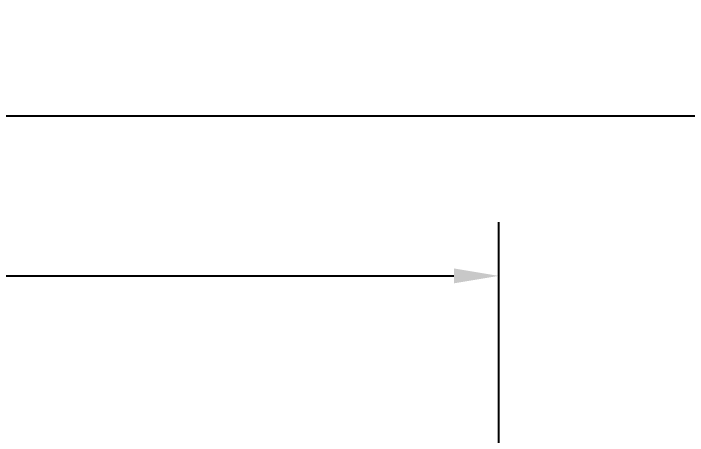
# Model space of a CAD drawing. Header units: millimetres. Extents: x -1204 to 13934, y -5982 to 4710.
# Drawn here: x 5530 to 6660, y 1816 to 2523 of the extents above; entities that cross this region are included whole.
import ezdxf

# ---------------------------------------------------------------- set-up
doc = ezdxf.new("R2010")
doc.units = ezdxf.units.MM
doc.header["$LTSCALE"] = 18
doc.layers.add('AM_5', color=3, linetype='Continuous', lineweight=25)
doc.styles.get("Standard").update_dxf_attribs({"font": 'ISOCP.SHX', "bigfont": 'GBCBIG.SHX'})
doc.dimstyles.new('AM_GB$0', dxfattribs={"dimtxt": 3.5, "dimasz": 2.5, "dimexe": 3, "dimexo": 0, "dimgap": 1.5, "dimtad": 1, "dimdsep": 46, "dimtxsty": 'Standard', "dimcen": 0, "dimclrd": 256, "dimclre": 256, "dimclrt": 2, "dimadec": 0, "dimazin": 2, "dimtp": 0.1, "dimtm": 0.1, "dimtfac": 0.71, "dimtmove": 0, "dimatfit": 3, "dimfxl": 1, "dimlwd": -1, "dimlwe": -1, "dimarcsym": 1})

# ---------------------------------------------------------------- blocks, each defined once
blk = doc.blocks.new('*D106')
at = {"layer": 'AM_5', "transparency": 16777216}
for p, q in [((585.2, 1469.7), (585.2, 2173.7)), ((6343.2, 1433.2), (6343.2, 2173.7)), ((660.2, 2083.7), (6268.2, 2083.7))]:
    blk.add_line(p, q, dxfattribs=at)
for points in [[(660.2, 2096.2), (660.2, 2071.2), (585.2, 2083.7)], [(6268.2, 2096.2), (6268.2, 2071.2), (6343.2, 2083.7)]]:
    blk.add_solid(points, dxfattribs=at)
at = {"layer": 'Defpoints', "color": 0, "transparency": 16777216}
for p in [(6343.2, 2083.7), (585.2, 1469.7), (6343.2, 1433.2)]:
    blk.add_point(p, dxfattribs=at)
at = {"layer": 'AM_5', "color": 2, "transparency": 16777216, "insert": (3127.9, 2181.2), "char_height": 105, "attachment_point": 5}
blk.add_mtext('5758', dxfattribs=at)
blk = doc.blocks.new('*D107')
at = {"layer": 'AM_5', "transparency": 16777216}
for p, q in [((585.2, 1469.7), (585.2, 2441.4)), ((7685.2, 1414.7), (7685.2, 2441.4)), ((660.2, 2351.4), (7610.2, 2351.4))]:
    blk.add_line(p, q, dxfattribs=at)
for points in [[(660.2, 2363.9), (660.2, 2338.9), (585.2, 2351.4)], [(7610.2, 2363.9), (7610.2, 2338.9), (7685.2, 2351.4)]]:
    blk.add_solid(points, dxfattribs=at)
at = {"layer": 'Defpoints', "color": 0, "transparency": 16777216}
for p in [(7685.2, 2351.4), (585.2, 1469.7), (7685.2, 1414.7)]:
    blk.add_point(p, dxfattribs=at)
at = {"layer": 'AM_5', "color": 2, "transparency": 16777216, "insert": (3770.9, 2454.1), "char_height": 105, "attachment_point": 5}
blk.add_mtext('(7100)', dxfattribs=at)

msp = doc.modelspace()

# ---------------------------------------------------------------- dimensions: what is measured, and where the dimension line sits
at = {"layer": 'AM_5'}
dim = msp.add_linear_dim(base=(7685.2, 2351.4), p1=(585.2, 1469.7), p2=(7685.2, 1414.7), text='(<>)', dimstyle='AM_GB$0', override={"dimscale": 30, "dimdec": 0}, dxfattribs=at)
dim.commit()
dim.dimension.update_dxf_attribs({"geometry": '*D107', "text_midpoint": (3770.9, 2351.4), "dimtype": 160})
dim = msp.add_linear_dim(base=(6343.2, 2083.7), p1=(585.2, 1469.7), p2=(6343.2, 1433.2), dimstyle='AM_GB$0', override={"dimscale": 30, "dimdec": 0}, dxfattribs=at)
dim.commit()
dim.dimension.update_dxf_attribs({"geometry": '*D106', "text_midpoint": (3127.9, 2083.7), "dimtype": 160})

doc.saveas('drawing.dxf')
